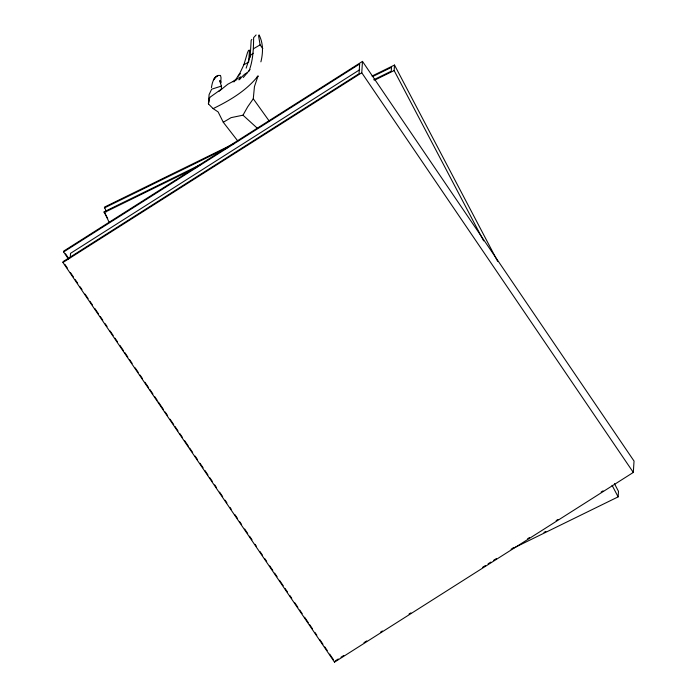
<?xml version="1.0" encoding="UTF-8"?>
<svg xmlns="http://www.w3.org/2000/svg" width="697" height="697" viewBox="0 0 697 697"><rect width="100%" height="100%" fill="white"/><g stroke="black" fill="none" stroke-linecap="round" stroke-linejoin="round"><path stroke-width="1.05" d="M221.367 89.329L221.437 86.071L219.616 80.66L220.81 81.593L220.731 83.091L221.027 77.724L220.496 75.459L218.178 75.45C213.299 77.393 212.21 83.013 211.418 87.604M63.627 251.948L63.68 251.112L362.484 61.397L634.035 461.057L633.32 472.427L334.516 662.15L62.965 262.481L63.018 261.654L359.042 73.69L359.652 63.985L63.627 251.948L68.524 259.145M70.258 257.655L70.528 253.342L359.643 69.77M109.141 222.256L104.141 211.81L200.823 164.457M106.406 211.801L104.437 207.122L234.331 143.495M633.32 472.427L361.76 72.758L362.484 61.397M334.516 662.15L334.569 661.322M483.648 240.892L394.153 70.563L394.502 65.048L372.041 76.051M512.661 548.53L618.134 496.874L618.483 491.35L614.44 483.657M208.699 100.481L208.447 103.914L213.125 108.61L218.126 111.929L223.284 122.271L237.843 141.047M223.284 122.271L231.073 117.645L242.992 115.179L247.644 106.894L253.281 98.782L254.449 86.585L258.012 76.043C246.285 90.767 229.818 100.481 213.125 108.61M256.104 34.955L253.612 37.673C253.542 48.868 253.081 60.439 249.003 71.059M260.887 61.85C263.152 52.806 263.361 43.336 259.057 34.85L258.657 36.209L260.103 44.887L262.83 48.511M221.655 88.955L209.692 97.458L208.447 103.914L209.091 94.635L211.635 89.207L221.437 86.071M243.898 64.716L247.444 52.798L248.533 50.367L249.535 50.167L248.646 62.129L243.898 64.716L240.038 72.81L235.847 79.449L234.27 81.758L232.964 81.671M246.146 68.149L250.249 55.603L251.164 40.287L251.835 39.424M209.692 97.458L208.943 98.538L209.658 98.756M243.314 77.463L250.031 69.534M238.296 76.043L240.395 73.577M256.67 77.55L258.012 76.043M240.683 78.317L238.905 79.833L244.447 74.352L247.435 72.61M253.142 53.225L250.249 55.603L250.484 57.119M218.675 91.577L227.823 84.215L235.821 79.963M235.847 79.449L240.692 76.853M260.103 44.887L253.464 48.746M62.965 262.481L361.76 72.758M335.492 660.739L338.254 658.987M341.007 657.236L343.769 655.485M363.991 642.643L366.753 640.891M380.536 632.135L382.374 630.968M409.043 614.04L410.882 612.872M482.585 567.341L485.347 565.589M488.1 563.838L490.862 562.087M493.615 560.336L496.377 558.585M511.084 549.245L513.846 547.493M527.638 538.737L529.476 537.57M556.136 520.642L557.975 519.474M601.18 492.038L603.018 490.871M104.384 207.95L227.431 147.677M372.939 76.409L391.496 67.321L391.252 71.181L373.67 79.789M104.088 212.637L196.868 167.193M374.62 80.129L394.153 70.563M543.939 532.403L545.89 531.454M234.148 80.434L236.858 79.676M242.992 115.179L257.393 128.3M253.281 98.782L269.565 121.539M65.518 253.813L67.966 257.42M64.856 264.355L67.295 267.953M70.353 272.457L73.412 276.962M75.25 279.654L77.698 283.261M80.146 286.859L81.976 289.56M85.034 294.064L88.092 298.56M89.93 301.261L92.379 304.859M94.818 308.466L98.495 313.868M100.324 316.56L102.773 320.167M105.221 323.765L107.05 326.466M110.109 330.97L113.167 335.466M115.005 338.167L117.453 341.765M119.901 345.372L123.569 350.774M124.789 352.569L127.847 357.073M129.686 359.774L132.134 363.372M135.192 367.877L138.25 372.372M140.08 375.073L142.528 378.671M144.976 382.278L148.644 387.671M149.864 389.475L152.922 393.979M154.76 396.68L157.208 400.278M158.428 402.082L163.325 409.278M165.154 411.979L167.602 415.578M170.051 419.185L173.719 424.578M174.938 426.381L177.996 430.885M179.835 433.586L182.283 437.185M184.731 440.783L188.399 446.185M189.619 447.988L192.677 452.484M195.125 456.091L197.573 459.689M200.022 463.287L203.08 467.792M204.909 470.492L207.967 474.988M209.806 477.689L212.254 481.287M214.693 484.894L216.532 487.595M219.59 492.091L222.648 496.595M225.096 500.193L226.926 502.894M229.984 507.399L231.212 509.193M234.88 514.595L237.328 518.193M239.777 521.8L241.606 524.501M244.664 528.997L247.723 533.501M249.561 536.202L252.009 539.8M255.067 544.305L256.287 546.099M259.955 551.501L262.403 555.1M264.851 558.706L266.681 561.407M269.739 565.903L272.797 570.407M274.635 573.108L277.084 576.707M279.532 580.305L283.2 585.707M285.029 588.407L287.478 592.006M289.926 595.613L291.764 598.314M294.822 602.809L297.88 607.314M299.71 610.014L302.158 613.613M304.606 617.211L308.274 622.613M309.494 624.416L312.552 628.912M315 632.519L316.839 635.22M319.897 639.715L322.955 644.22M324.785 646.921L327.233 650.519M329.681 654.117L333.349 659.519M394.502 65.048L497.649 261.358M612.071 485.321L618.134 496.874M104.141 211.81L107.678 218.544M215.399 77.14L213.474 80.016L215.504 77.132L218.178 75.45L215.399 77.14"/></g></svg>
